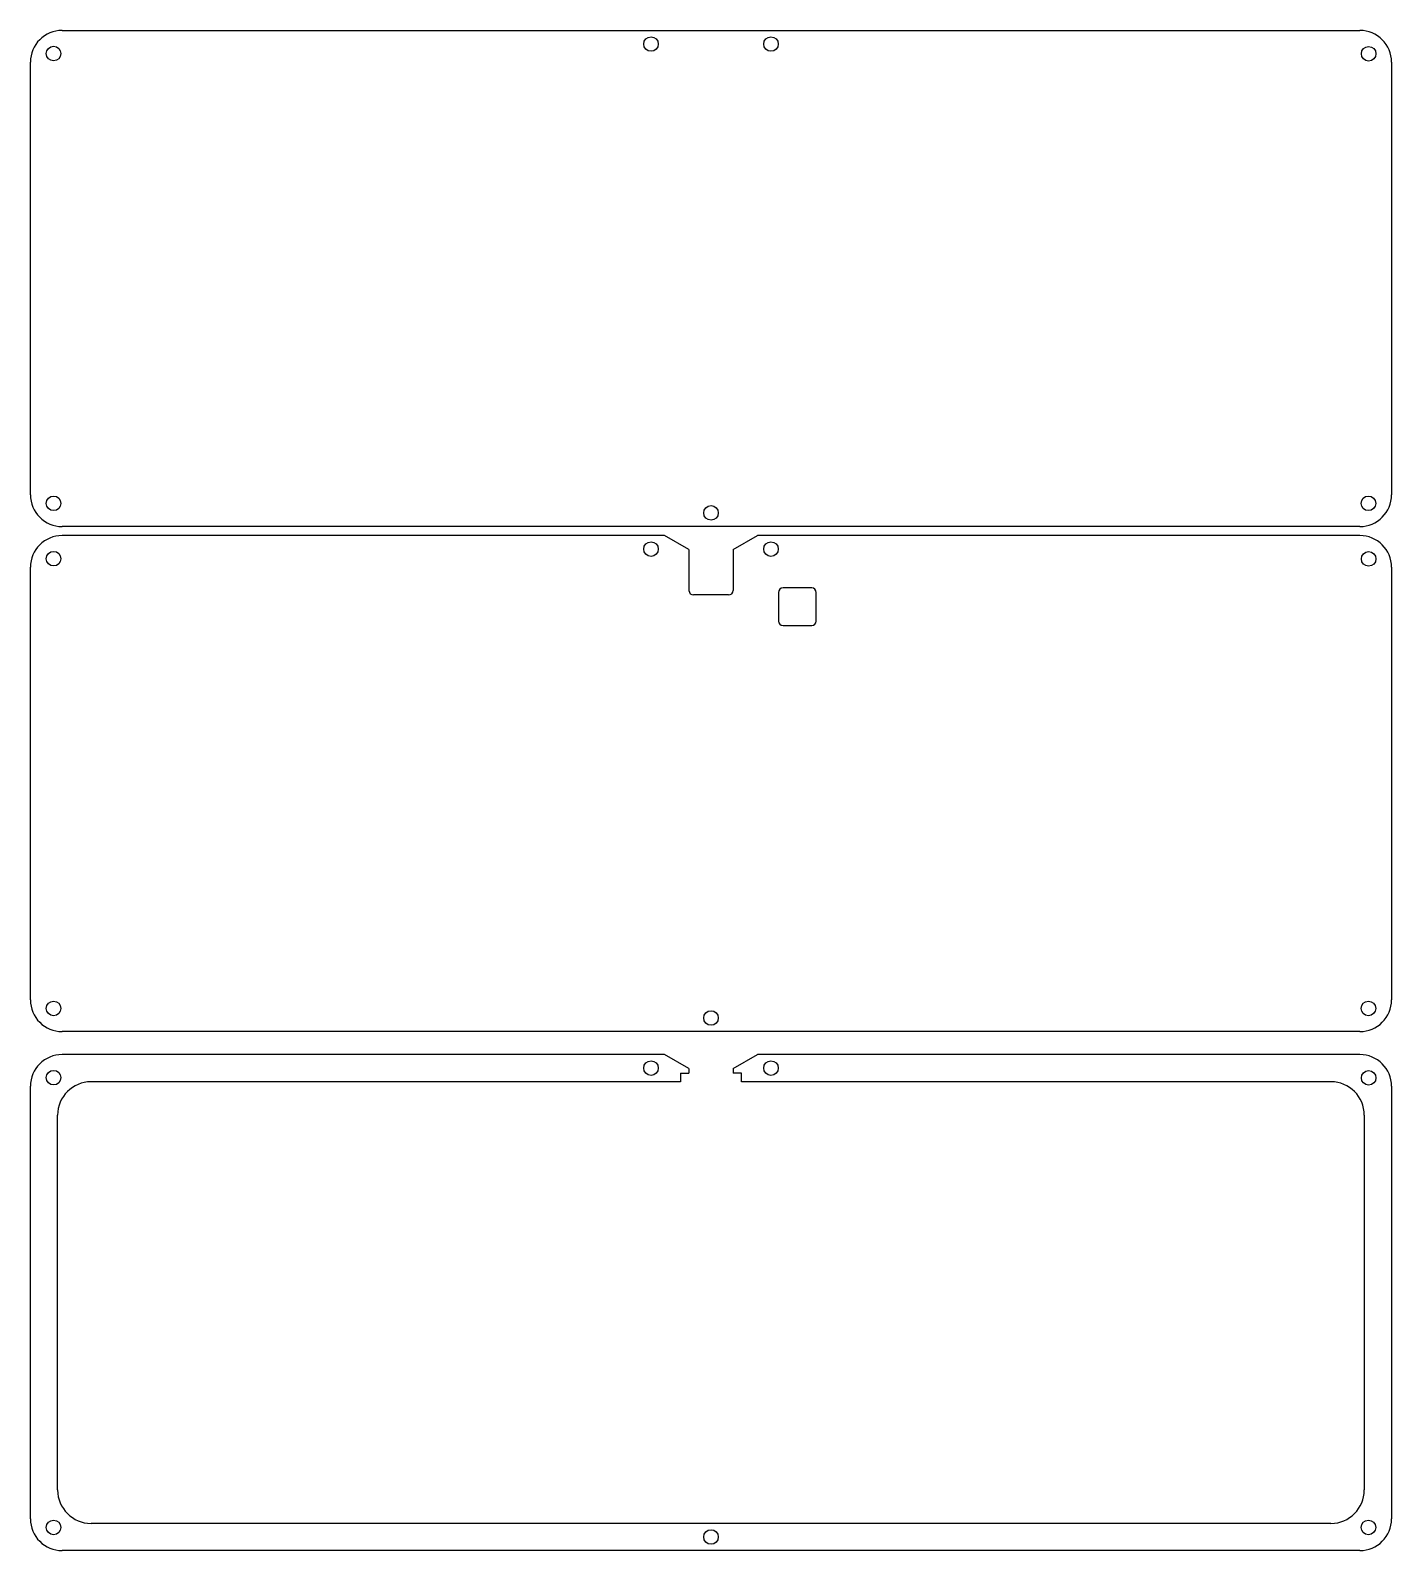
# Model space of a CAD drawing. Header units: millimetres. Extents: x -307 to -7, y 334 to 669.
import ezdxf

# ---------------------------------------------------------------- set-up
doc = ezdxf.new("R2010")
doc.units = ezdxf.units.MM
doc.header["$MEASUREMENT"] = 0

msp = doc.modelspace()

# ---------------------------------------------------------------- linework, layer by layer
at = {"linetype": 'Continuous'}
for p, q in [((-299.66, 668.59), (-13.91, 668.59)), ((-306.66, 566.34), (-306.66, 661.59)), ((-6.91, 661.59), (-6.91, 566.34)), ((-13.91, 559.34), (-299.66, 559.34)), ((-166.99, 557.36), (-299.66, 557.36)), ((-161.63, 554.26), (-166.99, 557.36)), ((-151.93, 554.26), (-146.57, 557.36)), ((-13.91, 557.36), (-146.57, 557.36)), ((-161.63, 554.26), (-161.63, 545.26)), ((-151.93, 554.26), (-151.93, 545.26)), ((-306.66, 455.11), (-306.66, 550.36)), ((-6.91, 550.36), (-6.91, 455.11)), ((-134.61, 545.81), (-140.91, 545.81)), ((-152.93, 544.26), (-160.63, 544.26)), ((-141.91, 544.81), (-141.91, 538.51)), ((-133.61, 538.51), (-133.61, 544.81)), ((-140.91, 537.51), (-134.61, 537.51)), ((-13.91, 448.11), (-299.66, 448.11)), ((-166.99, 443.07), (-299.66, 443.07)), ((-161.63, 439.98), (-166.99, 443.07)), ((-151.93, 439.98), (-146.57, 443.07)), ((-13.91, 443.07), (-146.57, 443.07)), ((-163.5, 438.98), (-163.5, 437.07)), ((-163.5, 438.98), (-161.63, 438.98)), ((-161.63, 439.98), (-161.63, 438.98)), ((-151.93, 439.98), (-151.93, 438.98)), ((-150.07, 438.98), (-151.93, 438.98)), ((-150.07, 437.07), (-150.07, 438.98)), ((-306.66, 340.82), (-306.66, 436.07)), ((-163.5, 437.07), (-293.31, 437.07)), ((-20.26, 437.07), (-150.07, 437.07)), ((-6.91, 436.07), (-6.91, 340.82)), ((-300.66, 347.17), (-300.66, 429.72)), ((-12.91, 429.72), (-12.91, 347.17)), ((-20.26, 339.82), (-293.31, 339.82)), ((-13.91, 333.82), (-299.66, 333.82))]:
    msp.add_line(p, q, dxfattribs=at)
for centre in [(-169.99, 665.59), (-143.57, 665.59), (-301.55, 663.49), (-11.96, 663.45), (-301.55, 564.44), (-12.01, 564.44), (-156.78, 562.34), (-169.99, 554.36), (-143.57, 554.36), (-301.55, 552.26), (-11.96, 552.21), (-301.55, 453.21), (-156.78, 451.11), (-12.01, 453.21), (-301.55, 437.97), (-169.99, 440.07), (-143.57, 440.07), (-11.96, 437.93), (-301.55, 338.92), (-156.78, 336.82), (-12.01, 338.92)]:
    msp.add_circle(centre, 1.6, dxfattribs=at)
for centre, radius, start, end in [((-299.66, 661.59), 7, 90, 180), ((-13.91, 661.59), 7, 0, 90), ((-299.66, 566.34), 7, 180, 270), ((-13.91, 566.34), 7, 270, 0), ((-299.66, 550.36), 7, 90, 180), ((-13.91, 550.36), 7, 360, 90), ((-140.91, 544.81), 1, 90, 180), ((-134.61, 544.81), 1, 360, 90), ((-160.63, 545.26), 1, 180, 270), ((-152.93, 545.26), 1, 270, 360), ((-140.91, 538.51), 1, 180, 270), ((-134.61, 538.51), 1, 270, 0), ((-299.66, 455.11), 7, 180, 270), ((-13.91, 455.11), 7, 270, 360), ((-299.66, 436.07), 7, 90, 180), ((-13.91, 436.07), 7, 360, 90), ((-293.31, 429.72), 7.35, 90, 180), ((-20.26, 429.72), 7.35, 360, 90), ((-293.31, 347.17), 7.35, 180, 270), ((-20.26, 347.17), 7.35, 270, 360), ((-299.66, 340.82), 7, 180, 270), ((-13.91, 340.82), 7, 270, 360)]:
    msp.add_arc(centre, radius, start, end, dxfattribs=at)

doc.saveas('drawing.dxf')
